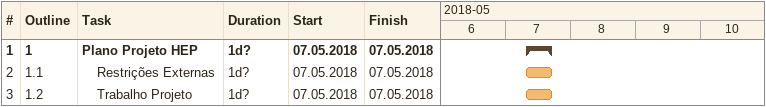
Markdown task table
| ID | WBS | Task | Duration | Start | Finish |
|---|---|---|---|---|---|
| 1 | 1 | **Plano Projeto HEP** | 1d? | 2018-05-07 | 2018-05-07 |
| 2 | 1.1 | Restrições Externas | 1d? | 2018-05-07 | 2018-05-07 |
| 3 | 1.2 | Trabalho Projeto | 1d? | 2018-05-07 | 2018-05-07 |
